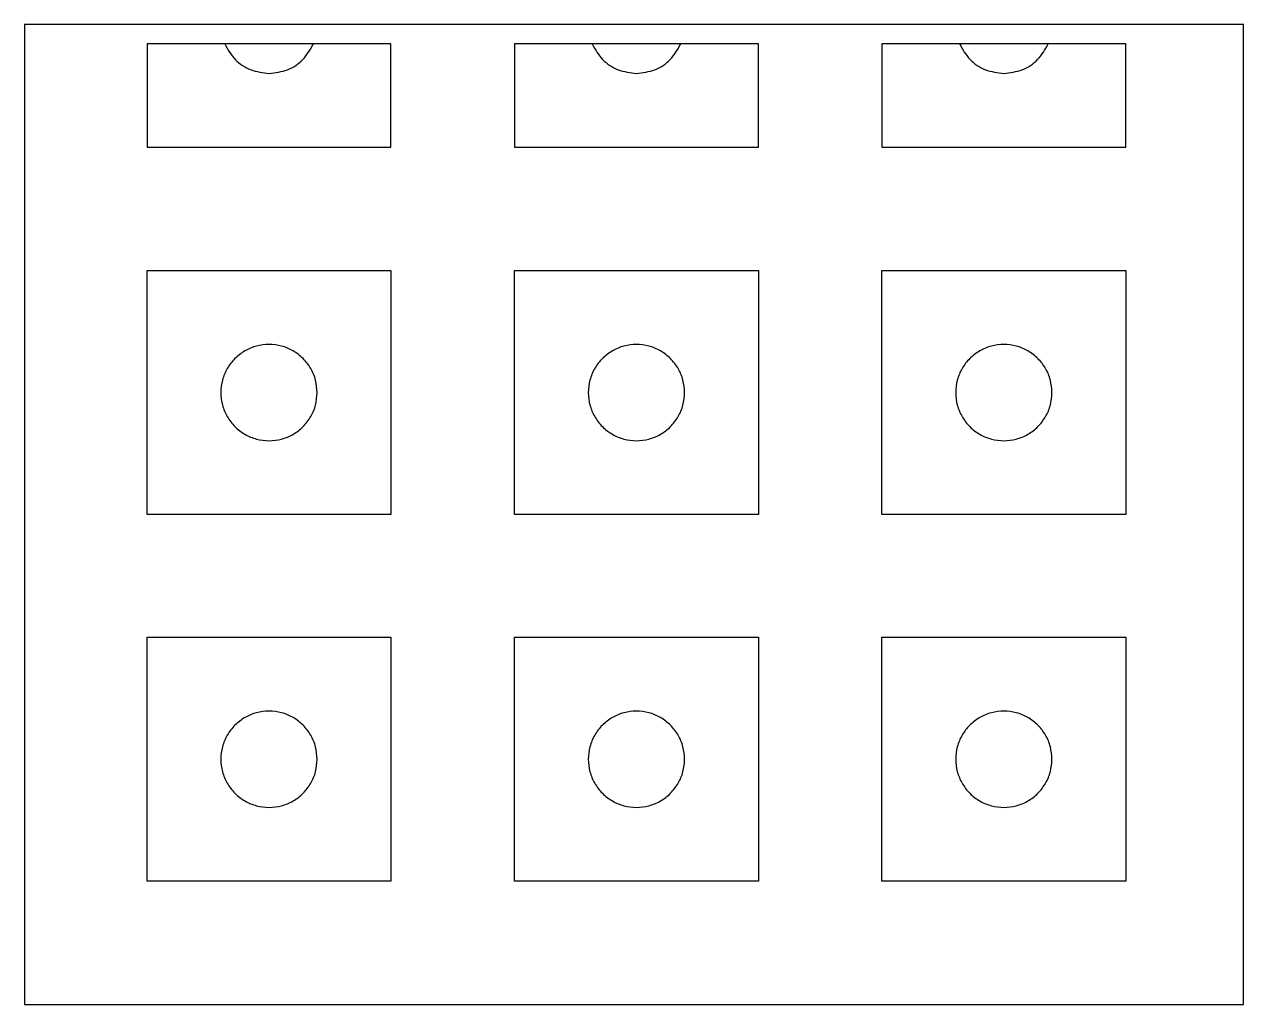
# Model space of a CAD drawing. Extents: x 0 to 750, y 0 to 603.
import ezdxf

# ---------------------------------------------------------------- set-up
doc = ezdxf.new("R2010")
doc.units = 0
doc.layers.add('Capa_1', color=7, linetype='CONTINUOUS')

msp = doc.modelspace()

# ---------------------------------------------------------------- linework, layer by layer
at = {"layer": 'Capa_1', "color": 7}
for p, q in [((0, 603.000243), (0, -0.000054)), ((750.000052, 603.000243), (0, 603.000243)), ((0, 603.000243), (0, 603.000243)), ((750.000052, -0.000054), (750.000052, 603.000243)), ((75.500001, 590.995039), (75.500001, 527.500009)), ((225.500012, 590.995039), (75.500001, 590.995039)), ((75.500001, 590.995039), (75.500001, 590.995039)), ((177.79455, 590.995039), (123.236903, 590.995039)), ((123.236903, 590.995039), (123.236903, 590.995039)), ((225.500012, 527.500009), (225.500012, 590.995039)), ((301.499863, 590.994774), (301.499863, 527.499735)), ((451.499873, 590.994774), (301.499863, 590.994774)), ((301.499863, 590.994774), (301.499863, 590.994774)), ((403.794412, 590.994774), (349.236764, 590.994774)), ((349.236764, 590.994774), (349.236764, 590.994774)), ((451.499873, 527.499735), (451.499873, 590.994774)), ((527.499806, 590.994774), (527.499806, 527.499735)), ((677.499788, 590.994774), (527.499806, 590.994774)), ((527.499806, 590.994774), (527.499806, 590.994774)), ((629.794326, 590.994774), (575.236679, 590.994774)), ((575.236679, 590.994774), (575.236679, 590.994774)), ((677.499788, 527.499735), (677.499788, 590.994774)), ((75.500001, 527.500009), (225.500012, 527.500009)), ((301.499863, 527.499735), (451.499873, 527.499735)), ((527.499806, 527.499735), (677.499788, 527.499735)), ((75.5, 451.500006), (225.499993, 451.500006)), ((75.5, 301.500012), (75.5, 451.500006)), ((225.499993, 451.500006), (225.499993, 301.500012)), ((301.500012, 451.500006), (451.500006, 451.500006)), ((301.500012, 301.500012), (301.500012, 451.500006)), ((451.500006, 451.500006), (451.500006, 301.500012)), ((527.499998, 451.500006), (677.499991, 451.500006)), ((527.499998, 301.500012), (527.499998, 451.500006)), ((677.499991, 451.500006), (677.499991, 301.500012)), ((180.121536, 376.500006), (180.121536, 376.500006)), ((406.121548, 376.500006), (406.121548, 376.500006)), ((632.121534, 376.500006), (632.121534, 376.500006)), ((225.499993, 301.500012), (75.5, 301.500012)), ((451.500006, 301.500012), (301.500012, 301.500012)), ((677.499991, 301.500012), (527.499998, 301.500012)), ((75.499999, 225.945993), (225.499992, 225.945993)), ((75.499999, 75.946), (75.499999, 225.945993)), ((225.499992, 225.945993), (225.499992, 75.946)), ((301.500012, 225.945992), (451.500006, 225.945992)), ((301.500012, 75.945998), (301.500012, 225.945992)), ((451.500006, 225.945992), (451.500006, 75.945998)), ((527.499998, 225.945992), (677.499991, 225.945992)), ((527.499998, 75.945998), (527.499998, 225.945992)), ((677.499991, 225.945992), (677.499991, 75.945998)), ((180.121535, 150.945994), (180.121535, 150.945994)), ((406.121548, 150.945992), (406.121548, 150.945992)), ((632.121534, 150.945992), (632.121534, 150.945992)), ((225.499992, 75.946), (75.499999, 75.946)), ((451.500006, 75.945998), (301.500012, 75.945998)), ((677.499991, 75.945998), (527.499998, 75.945998)), ((0, -0.000054), (750.000052, -0.000054))]:
    msp.add_line(p, q, dxfattribs=at)
for points, knots in [([(123.236903, 590.995039), (125.152297, 587.613008), (128.949367, 580.908484), (138.988113, 574.237779), (146.640067, 573.334472), (150.500021, 572.878808)], [0, 0, 0, 0, 11.554942, 22.906463, 34.461405, 34.461405, 34.461405, 34.461405]), ([(150.500021, 572.878808), (154.363967, 573.331197), (162.023723, 574.227999), (172.075815, 580.899886), (175.877034, 587.610091), (177.79455, 590.995039)], [0, 0, 0, 0, 11.565385, 22.926826, 34.492212, 34.492212, 34.492212, 34.492212]), ([(349.236764, 590.994774), (351.152158, 587.612741), (354.949226, 580.908216), (364.987972, 574.237506), (372.639927, 573.334198), (376.499882, 572.878533)], [0, 0, 0, 0, 11.554944, 22.906467, 34.461411, 34.461411, 34.461411, 34.461411]), ([(376.499882, 572.878533), (380.363829, 573.330923), (388.023587, 574.227727), (398.075679, 580.899618), (401.876896, 587.609825), (403.794412, 590.994774)], [0, 0, 0, 0, 11.565388, 22.926831, 34.492218, 34.492218, 34.492218, 34.492218]), ([(575.236679, 590.994774), (577.152073, 587.612741), (580.949141, 580.908216), (590.987887, 574.237506), (598.639842, 573.334198), (602.499797, 572.878533)], [0, 0, 0, 0, 11.554944, 22.906467, 34.461411, 34.461411, 34.461411, 34.461411]), ([(602.499797, 572.878533), (606.363744, 573.330923), (614.023502, 574.227727), (624.075594, 580.899618), (627.876811, 587.609825), (629.794326, 590.994774)], [0, 0, 0, 0, 11.565388, 22.926831, 34.492218, 34.492218, 34.492218, 34.492218]), ([(180.121536, 376.500006), (179.924072, 373.907875), (179.530777, 368.745064), (176.422731, 361.519938), (171.69415, 355.312435), (165.478317, 350.552793), (158.255409, 347.560048), (150.49987, 346.536256), (142.745088, 347.560048), (135.51992, 350.552793), (129.312429, 355.312435), (124.552785, 361.519938), (121.560041, 368.745064), (120.53625, 376.500006), (121.560041, 384.254947), (124.552786, 391.480073), (129.31243, 397.687575), (135.51992, 402.447216), (142.745089, 405.439961), (150.49987, 406.463753), (158.255409, 405.439961), (165.478316, 402.447216), (171.694149, 397.687575), (176.42273, 391.480073), (179.530777, 384.254947), (179.924072, 379.092137), (180.121536, 376.500006)], [0, 0, 0, 0, 7.754175, 15.444182, 23.198358, 30.952533, 38.64254, 46.396715, 54.15089, 61.840897, 69.595073, 77.349248, 85.039255, 92.79343, 100.547605, 108.237611, 115.991786, 123.745961, 131.435968, 139.190142, 146.944317, 154.634324, 162.388499, 170.142674, 177.83268, 185.586855, 185.586855, 185.586855, 185.586855]), ([(406.121548, 376.500006), (405.924084, 373.907875), (405.53079, 368.745064), (402.422744, 361.519938), (397.694162, 355.312435), (391.47833, 350.552793), (384.255422, 347.560048), (376.499882, 346.536256), (368.745101, 347.560048), (361.519932, 350.552793), (355.312442, 355.312435), (350.552797, 361.519938), (347.560053, 368.745064), (346.536262, 376.500006), (347.560054, 384.254947), (350.552798, 391.480073), (355.312443, 397.687575), (361.519933, 402.447216), (368.745101, 405.439961), (376.499882, 406.463753), (384.255421, 405.439961), (391.478329, 402.447216), (397.694161, 397.687575), (402.422743, 391.480073), (405.530789, 384.254947), (405.924084, 379.092137), (406.121548, 376.500006)], [0, 0, 0, 0, 7.754175, 15.444182, 23.198358, 30.952533, 38.64254, 46.396715, 54.15089, 61.840897, 69.595073, 77.349248, 85.039255, 92.79343, 100.547605, 108.237611, 115.991786, 123.745961, 131.435968, 139.190142, 146.944317, 154.634324, 162.388499, 170.142674, 177.83268, 185.586855, 185.586855, 185.586855, 185.586855]), ([(632.121534, 376.500006), (631.92407, 373.907875), (631.530775, 368.745064), (628.422729, 361.519938), (623.694148, 355.312435), (617.478315, 350.552793), (610.255407, 347.560048), (602.499868, 346.536256), (594.745086, 347.560048), (587.519917, 350.552793), (581.312427, 355.312435), (576.552782, 361.519938), (573.560039, 368.745064), (572.536247, 376.500006), (573.560039, 384.254947), (576.552783, 391.480073), (581.312428, 397.687575), (587.519918, 402.447216), (594.745087, 405.439961), (602.499868, 406.463753), (610.255407, 405.439961), (617.478314, 402.447216), (623.694146, 397.687575), (628.422728, 391.480073), (631.530775, 384.254947), (631.924069, 379.092137), (632.121534, 376.500006)], [0, 0, 0, 0, 7.754175, 15.444182, 23.198358, 30.952533, 38.64254, 46.396715, 54.15089, 61.840897, 69.595073, 77.349248, 85.039255, 92.79343, 100.547605, 108.237611, 115.991786, 123.745961, 131.435968, 139.190142, 146.944317, 154.634324, 162.388499, 170.142674, 177.83268, 185.586855, 185.586855, 185.586855, 185.586855]), ([(180.121535, 150.945994), (179.92407, 148.353863), (179.530776, 143.191052), (176.42273, 135.965925), (171.694148, 129.758423), (165.478316, 124.998781), (158.255408, 122.006036), (150.499869, 120.982244), (142.745087, 122.006036), (135.519918, 124.998781), (129.312428, 129.758423), (124.552783, 135.965925), (121.560039, 143.191052), (120.536248, 150.945994), (121.56004, 158.700935), (124.552784, 165.926061), (129.312429, 172.133563), (135.519919, 176.893204), (142.745088, 179.885949), (150.499869, 180.909741), (158.255408, 179.885949), (165.478315, 176.893204), (171.694147, 172.133563), (176.422729, 165.926061), (179.530776, 158.700935), (179.92407, 153.538124), (180.121535, 150.945994)], [0, 0, 0, 0, 7.754175, 15.444182, 23.198358, 30.952533, 38.64254, 46.396715, 54.15089, 61.840897, 69.595073, 77.349248, 85.039255, 92.79343, 100.547605, 108.237611, 115.991786, 123.745961, 131.435968, 139.190142, 146.944317, 154.634324, 162.388499, 170.142674, 177.83268, 185.586855, 185.586855, 185.586855, 185.586855]), ([(406.121548, 150.945992), (405.924084, 148.353861), (405.53079, 143.19105), (402.422744, 135.965924), (397.694162, 129.758422), (391.47833, 124.99878), (384.255422, 122.006034), (376.499882, 120.982242), (368.745101, 122.006034), (361.519932, 124.99878), (355.312442, 129.758422), (350.552797, 135.965924), (347.560053, 143.19105), (346.536262, 150.945992), (347.560054, 158.700934), (350.552798, 165.926059), (355.312443, 172.133561), (361.519933, 176.893203), (368.745101, 179.885948), (376.499882, 180.90974), (384.255421, 179.885948), (391.478329, 176.893203), (397.694161, 172.133561), (402.422743, 165.926059), (405.530789, 158.700934), (405.924084, 153.538123), (406.121548, 150.945992)], [0, 0, 0, 0, 7.754175, 15.444182, 23.198358, 30.952533, 38.64254, 46.396715, 54.15089, 61.840897, 69.595073, 77.349248, 85.039255, 92.79343, 100.547605, 108.237611, 115.991786, 123.745961, 131.435968, 139.190142, 146.944317, 154.634324, 162.388499, 170.142674, 177.83268, 185.586855, 185.586855, 185.586855, 185.586855]), ([(632.121534, 150.945992), (631.92407, 148.353861), (631.530775, 143.19105), (628.422729, 135.965924), (623.694148, 129.758422), (617.478315, 124.99878), (610.255407, 122.006034), (602.499868, 120.982242), (594.745086, 122.006034), (587.519917, 124.99878), (581.312427, 129.758422), (576.552782, 135.965924), (573.560039, 143.19105), (572.536247, 150.945992), (573.560039, 158.700934), (576.552783, 165.926059), (581.312428, 172.133561), (587.519918, 176.893203), (594.745087, 179.885948), (602.499868, 180.90974), (610.255407, 179.885948), (617.478314, 176.893203), (623.694146, 172.133561), (628.422728, 165.926059), (631.530775, 158.700934), (631.924069, 153.538123), (632.121534, 150.945992)], [0, 0, 0, 0, 7.754175, 15.444182, 23.198358, 30.952533, 38.64254, 46.396715, 54.15089, 61.840897, 69.595073, 77.349248, 85.039255, 92.79343, 100.547605, 108.237611, 115.991786, 123.745961, 131.435968, 139.190142, 146.944317, 154.634324, 162.388499, 170.142674, 177.83268, 185.586855, 185.586855, 185.586855, 185.586855])]:
    msp.add_open_spline(points, degree=3, knots=knots, dxfattribs=at)

doc.saveas('drawing.dxf')
